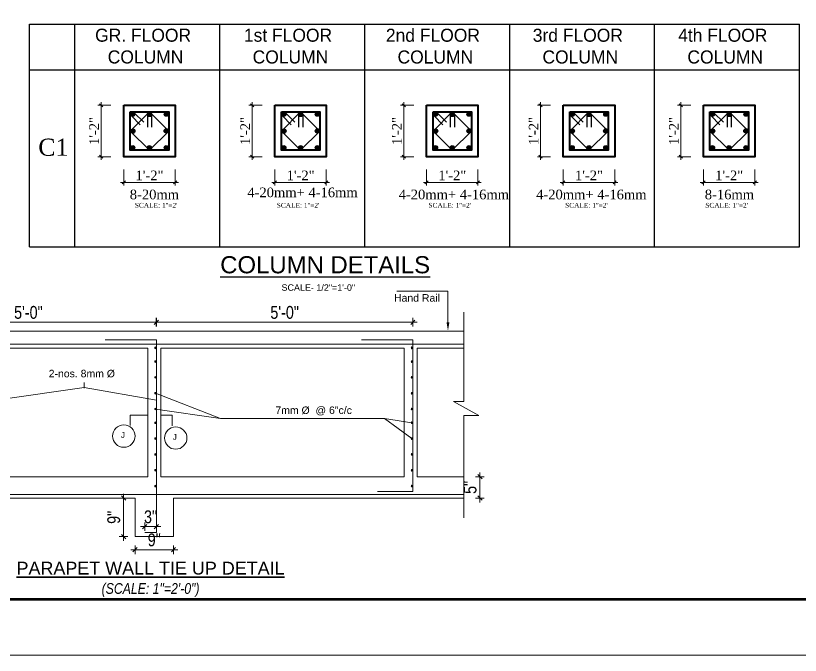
# Model space of a CAD drawing. Header units: inches. Extents: x -12073856 to 12321241, y -1226296 to 1319224.
# Drawn here: x 125194 to 125927, y 48075 to 48673 of the extents above; entities that cross this region are included whole.
import ezdxf
from ezdxf.enums import TextEntityAlignment as Align

# ---------------------------------------------------------------- set-up
doc = ezdxf.new("R2010")
doc.units = ezdxf.units.IN
doc.header["$MEASUREMENT"] = 0
doc.header["$PDMODE"] = 35
for name, color, linetype, lineweight in [('BORDER', 7, 'Continuous', 60), ('Column', 181, 'Continuous', 40), ('D-DIM', 5, 'Continuous', 18), ('DIM_LINE', 173, 'Continuous', 20), ('dimension line', 252, 'Continuous', 9), ('dimensions', 7, 'Continuous', 15), ('OUTLINE', 1, 'Continuous', 25), ('Rebars', 1, 'Continuous', 13), ('TEX', 210, 'Continuous', 25), ('TEXT', 255, 'Continuous', 35), ('Text 0.200', 122, 'Continuous', 20), ('texts', 152, 'Continuous', 35), ('WALL', 1, 'Continuous', 30), ('Window', 3, 'Continuous', 0)]:
    doc.layers.add(name, color=color, linetype=linetype, lineweight=lineweight)
doc.layers.add('plan wall', color=7, linetype='Continuous')
doc.layers.add('STIRRUP', color=10, linetype='Continuous')
doc.styles.add('Arial', font='arial.ttf', dxfattribs={"width": 0.8, "height": 12})
doc.styles.add('Capt 1', font='arial.ttf', dxfattribs={"height": 12})
doc.styles.add('Labels', font='arial.ttf', dxfattribs={"height": 8})
doc.styles.add('ordinary', font='times.ttf')
doc.styles.get("Standard").update_dxf_attribs({"font": 'arial.ttf'})
doc.styles.add('Text', font='GOTHIC.TTF', dxfattribs={"height": 6})
doc.dimstyles.new('1-2n', dxfattribs={"dimtxt": 8, "dimasz": 4, "dimexe": 0, "dimexo": 0, "dimgap": 3, "dimtad": 1, "dimdec": 0, "dimlfac": 0.25, "dimzin": 11, "dimdsep": 46, "dimlunit": 4, "dimtxsty": 'Arial', "dimblk": 'oblique', "dimcen": 5, "dimse1": 1, "dimse2": 1, "dimclrd": 256, "dimclre": 256, "dimclrt": 256, "dimadec": 0, "dimazin": 0, "dimtfac": 0.65, "dimtdec": 0, "dimtix": 1, "dimtmove": 0, "dimatfit": 3, "dimfxl": 0, "dimfrac": 1, "dimtolj": 1, "dimtzin": 0, "dimlwd": -1, "dimlwe": 9, "dimarcsym": 0})
doc.dimstyles.new('nir24', dxfattribs={"dimscale": 0.25, "dimtxt": 9, "dimasz": 3, "dimexe": 3, "dimexo": 12, "dimgap": 2, "dimtad": 1, "dimdec": 0, "dimzin": 3, "dimlunit": 4, "dimtxsty": 'ordinary', "dimblk": 'OBLIQUE', "dimcen": 2.5, "dimdle": 3, "dimclrt": 3, "dimadec": 0, "dimazin": 0, "dimtfac": 1, "dimtdec": 0, "dimtmove": 2, "dimatfit": 3, "dimfxl": 1, "dimarcsym": 0})

# ---------------------------------------------------------------- blocks, each defined once
blk = doc.blocks.new('_Oblique')
at = {"color": 0, "linetype": 'ByBlock', "lineweight": -2}
blk.add_line((-0.5, -0.5), (0.5, 0.5), dxfattribs=at)
blk = doc.blocks.new('*D2592')
at = {"layer": 'Defpoints', "color": 0, "transparency": 16777216}
for p in [(20471.75, -10756.86), (20466.43, -10768.86), (20471.75, -10768.86)]:
    blk.add_point(p, dxfattribs=at)
at = {"layer": 'DIM_LINE', "color": 0, "lineweight": -2, "transparency": 16777216}
for p, q in [((20468.75, -10756.86), (20465.68, -10756.86)), ((20466.43, -10756.11), (20466.43, -10769.61)), ((20468.75, -10768.86), (20465.68, -10768.86))]:
    blk.add_line(p, q, dxfattribs=at)
at = {"layer": 'DIM_LINE', "color": 0, "lineweight": -2, "transparency": 16777216, "xscale": 0.75, "yscale": 0.75, "zscale": 0.75}
for p, rotation in [((20466.43, -10756.86), 90), ((20466.43, -10768.86), 270)]:
    blk.add_blockref('_Oblique', p, dxfattribs=dict(at, rotation=rotation))
at = {"layer": 'DIM_LINE', "color": 3, "transparency": 16777216, "insert": (20464.81, -10762.86), "char_height": 2.25, "attachment_point": 5, "rotation": 90, "style": 'ordinary'}
blk.add_mtext('1\'-2"', dxfattribs=at)
blk = doc.blocks.new('*D2593')
at = {"layer": 'Defpoints', "color": 0, "transparency": 16777216}
for p in [(20471.75, -10768.86), (20483.75, -10768.86), (20483.75, -10774.86)]:
    blk.add_point(p, dxfattribs=at)
at = {"layer": 'DIM_LINE', "color": 0, "lineweight": -2, "transparency": 16777216}
for p, q in [((20471.75, -10771.86), (20471.75, -10775.61)), ((20483.75, -10771.86), (20483.75, -10775.61)), ((20471, -10774.86), (20484.5, -10774.86))]:
    blk.add_line(p, q, dxfattribs=at)
at = {"layer": 'DIM_LINE', "color": 0, "lineweight": -2, "transparency": 16777216, "xscale": 0.75, "yscale": 0.75, "zscale": 0.75, "rotation": 180}
blk.add_blockref('_Oblique', (20471.75, -10774.86), dxfattribs=at)
at = {"layer": 'DIM_LINE', "color": 0, "lineweight": -2, "transparency": 16777216, "xscale": 0.75, "yscale": 0.75, "zscale": 0.75}
blk.add_blockref('_Oblique', (20483.75, -10774.86), dxfattribs=at)
at = {"layer": 'DIM_LINE', "color": 3, "transparency": 16777216, "insert": (20477.75, -10773.23), "char_height": 2.25, "attachment_point": 5, "style": 'ordinary'}
blk.add_mtext('1\'-2"', dxfattribs=at)
blk = doc.blocks.new('*D2594')
at = {"layer": 'Defpoints', "color": 0, "transparency": 16777216}
for p in [(20507.06, -10756.86), (20501.74, -10768.86), (20507.06, -10768.86)]:
    blk.add_point(p, dxfattribs=at)
at = {"layer": 'DIM_LINE', "color": 0, "lineweight": -2, "transparency": 16777216}
for p, q in [((20504.06, -10756.86), (20500.99, -10756.86)), ((20501.74, -10756.11), (20501.74, -10769.61)), ((20504.06, -10768.86), (20500.99, -10768.86))]:
    blk.add_line(p, q, dxfattribs=at)
at = {"layer": 'DIM_LINE', "color": 0, "lineweight": -2, "transparency": 16777216, "xscale": 0.75, "yscale": 0.75, "zscale": 0.75}
for p, rotation in [((20501.74, -10756.86), 90), ((20501.74, -10768.86), 270)]:
    blk.add_blockref('_Oblique', p, dxfattribs=dict(at, rotation=rotation))
at = {"layer": 'DIM_LINE', "color": 3, "transparency": 16777216, "insert": (20500.12, -10762.86), "char_height": 2.25, "attachment_point": 5, "rotation": 90, "style": 'ordinary'}
blk.add_mtext('1\'-2"', dxfattribs=at)
blk = doc.blocks.new('*D2595')
at = {"layer": 'Defpoints', "color": 0, "transparency": 16777216}
for p in [(20507.06, -10768.86), (20519.06, -10768.86), (20519.06, -10774.86)]:
    blk.add_point(p, dxfattribs=at)
at = {"layer": 'DIM_LINE', "color": 0, "lineweight": -2, "transparency": 16777216}
for p, q in [((20507.06, -10771.86), (20507.06, -10775.61)), ((20519.06, -10771.86), (20519.06, -10775.61)), ((20506.31, -10774.86), (20519.81, -10774.86))]:
    blk.add_line(p, q, dxfattribs=at)
at = {"layer": 'DIM_LINE', "color": 0, "lineweight": -2, "transparency": 16777216, "xscale": 0.75, "yscale": 0.75, "zscale": 0.75, "rotation": 180}
blk.add_blockref('_Oblique', (20507.06, -10774.86), dxfattribs=at)
at = {"layer": 'DIM_LINE', "color": 0, "lineweight": -2, "transparency": 16777216, "xscale": 0.75, "yscale": 0.75, "zscale": 0.75}
blk.add_blockref('_Oblique', (20519.06, -10774.86), dxfattribs=at)
at = {"layer": 'DIM_LINE', "color": 3, "transparency": 16777216, "insert": (20513.06, -10773.23), "char_height": 2.25, "attachment_point": 5, "style": 'ordinary'}
blk.add_mtext('1\'-2"', dxfattribs=at)
blk = doc.blocks.new('*D2596')
at = {"layer": 'Defpoints', "color": 0, "transparency": 16777216}
for p in [(20542.5, -10756.86), (20537.19, -10768.86), (20542.5, -10768.86)]:
    blk.add_point(p, dxfattribs=at)
at = {"layer": 'DIM_LINE', "color": 0, "lineweight": -2, "transparency": 16777216}
for p, q in [((20539.5, -10756.86), (20536.44, -10756.86)), ((20537.19, -10756.11), (20537.19, -10769.61)), ((20539.5, -10768.86), (20536.44, -10768.86))]:
    blk.add_line(p, q, dxfattribs=at)
at = {"layer": 'DIM_LINE', "color": 0, "lineweight": -2, "transparency": 16777216, "xscale": 0.75, "yscale": 0.75, "zscale": 0.75}
for p, rotation in [((20537.19, -10756.86), 90), ((20537.19, -10768.86), 270)]:
    blk.add_blockref('_Oblique', p, dxfattribs=dict(at, rotation=rotation))
at = {"layer": 'DIM_LINE', "color": 3, "transparency": 16777216, "insert": (20535.56, -10762.86), "char_height": 2.25, "attachment_point": 5, "rotation": 90, "style": 'ordinary'}
blk.add_mtext('1\'-2"', dxfattribs=at)
blk = doc.blocks.new('*D2597')
at = {"layer": 'Defpoints', "color": 0, "transparency": 16777216}
for p in [(20542.5, -10768.86), (20554.5, -10768.86), (20554.5, -10774.86)]:
    blk.add_point(p, dxfattribs=at)
at = {"layer": 'DIM_LINE', "color": 0, "lineweight": -2, "transparency": 16777216}
for p, q in [((20542.5, -10771.86), (20542.5, -10775.61)), ((20554.5, -10771.86), (20554.5, -10775.61)), ((20541.75, -10774.86), (20555.25, -10774.86))]:
    blk.add_line(p, q, dxfattribs=at)
at = {"layer": 'DIM_LINE', "color": 0, "lineweight": -2, "transparency": 16777216, "xscale": 0.75, "yscale": 0.75, "zscale": 0.75, "rotation": 180}
blk.add_blockref('_Oblique', (20542.5, -10774.86), dxfattribs=at)
at = {"layer": 'DIM_LINE', "color": 0, "lineweight": -2, "transparency": 16777216, "xscale": 0.75, "yscale": 0.75, "zscale": 0.75}
blk.add_blockref('_Oblique', (20554.5, -10774.86), dxfattribs=at)
at = {"layer": 'DIM_LINE', "color": 3, "transparency": 16777216, "insert": (20548.5, -10773.23), "char_height": 2.25, "attachment_point": 5, "style": 'ordinary'}
blk.add_mtext('1\'-2"', dxfattribs=at)
blk = doc.blocks.new('*D2598')
at = {"layer": 'Defpoints', "color": 0, "transparency": 16777216}
for p in [(20574.45, -10756.86), (20569.13, -10768.86), (20574.45, -10768.86)]:
    blk.add_point(p, dxfattribs=at)
at = {"layer": 'DIM_LINE', "color": 0, "lineweight": -2, "transparency": 16777216}
for p, q in [((20571.45, -10756.86), (20568.38, -10756.86)), ((20569.13, -10756.11), (20569.13, -10769.61)), ((20571.45, -10768.86), (20568.38, -10768.86))]:
    blk.add_line(p, q, dxfattribs=at)
at = {"layer": 'DIM_LINE', "color": 0, "lineweight": -2, "transparency": 16777216, "xscale": 0.75, "yscale": 0.75, "zscale": 0.75}
for p, rotation in [((20569.13, -10756.86), 90), ((20569.13, -10768.86), 270)]:
    blk.add_blockref('_Oblique', p, dxfattribs=dict(at, rotation=rotation))
at = {"layer": 'DIM_LINE', "color": 3, "transparency": 16777216, "insert": (20567.51, -10762.86), "char_height": 2.25, "attachment_point": 5, "rotation": 90, "style": 'ordinary'}
blk.add_mtext('1\'-2"', dxfattribs=at)
blk = doc.blocks.new('*D2599')
at = {"layer": 'Defpoints', "color": 0, "transparency": 16777216}
for p in [(20574.45, -10768.86), (20586.45, -10768.86), (20586.45, -10774.86)]:
    blk.add_point(p, dxfattribs=at)
at = {"layer": 'DIM_LINE', "color": 0, "lineweight": -2, "transparency": 16777216}
for p, q in [((20574.45, -10771.86), (20574.45, -10775.61)), ((20586.45, -10771.86), (20586.45, -10775.61)), ((20573.7, -10774.86), (20587.2, -10774.86))]:
    blk.add_line(p, q, dxfattribs=at)
at = {"layer": 'DIM_LINE', "color": 0, "lineweight": -2, "transparency": 16777216, "xscale": 0.75, "yscale": 0.75, "zscale": 0.75, "rotation": 180}
blk.add_blockref('_Oblique', (20574.45, -10774.86), dxfattribs=at)
at = {"layer": 'DIM_LINE', "color": 0, "lineweight": -2, "transparency": 16777216, "xscale": 0.75, "yscale": 0.75, "zscale": 0.75}
blk.add_blockref('_Oblique', (20586.45, -10774.86), dxfattribs=at)
at = {"layer": 'DIM_LINE', "color": 3, "transparency": 16777216, "insert": (20580.45, -10773.23), "char_height": 2.25, "attachment_point": 5, "style": 'ordinary'}
blk.add_mtext('1\'-2"', dxfattribs=at)
blk = doc.blocks.new('*D2600')
at = {"layer": 'Defpoints', "color": 0, "transparency": 16777216}
for p in [(20607.21, -10756.86), (20601.89, -10768.86), (20607.21, -10768.86)]:
    blk.add_point(p, dxfattribs=at)
at = {"layer": 'DIM_LINE', "color": 0, "lineweight": -2, "transparency": 16777216}
for p, q in [((20604.21, -10756.86), (20601.14, -10756.86)), ((20601.89, -10756.11), (20601.89, -10769.61)), ((20604.21, -10768.86), (20601.14, -10768.86))]:
    blk.add_line(p, q, dxfattribs=at)
at = {"layer": 'DIM_LINE', "color": 0, "lineweight": -2, "transparency": 16777216, "xscale": 0.75, "yscale": 0.75, "zscale": 0.75}
for p, rotation in [((20601.89, -10756.86), 90), ((20601.89, -10768.86), 270)]:
    blk.add_blockref('_Oblique', p, dxfattribs=dict(at, rotation=rotation))
at = {"layer": 'DIM_LINE', "color": 3, "transparency": 16777216, "insert": (20600.27, -10762.86), "char_height": 2.25, "attachment_point": 5, "rotation": 90, "style": 'ordinary'}
blk.add_mtext('1\'-2"', dxfattribs=at)
blk = doc.blocks.new('*D2601')
at = {"layer": 'Defpoints', "color": 0, "transparency": 16777216}
for p in [(20607.21, -10768.86), (20619.21, -10768.86), (20619.21, -10774.86)]:
    blk.add_point(p, dxfattribs=at)
at = {"layer": 'DIM_LINE', "color": 0, "lineweight": -2, "transparency": 16777216}
for p, q in [((20607.21, -10771.86), (20607.21, -10775.61)), ((20619.21, -10771.86), (20619.21, -10775.61)), ((20606.46, -10774.86), (20619.96, -10774.86))]:
    blk.add_line(p, q, dxfattribs=at)
at = {"layer": 'DIM_LINE', "color": 0, "lineweight": -2, "transparency": 16777216, "xscale": 0.75, "yscale": 0.75, "zscale": 0.75, "rotation": 180}
blk.add_blockref('_Oblique', (20607.21, -10774.86), dxfattribs=at)
at = {"layer": 'DIM_LINE', "color": 0, "lineweight": -2, "transparency": 16777216, "xscale": 0.75, "yscale": 0.75, "zscale": 0.75}
blk.add_blockref('_Oblique', (20619.21, -10774.86), dxfattribs=at)
at = {"layer": 'DIM_LINE', "color": 3, "transparency": 16777216, "insert": (20613.21, -10773.23), "char_height": 2.25, "attachment_point": 5, "style": 'ordinary'}
blk.add_mtext('1\'-2"', dxfattribs=at)
blk = doc.blocks.new('oblique')
at = {"lineweight": 9}
for p, q in [((1, 0), (-1, 0)), ((-0.5, -0.5), (0.5, 0.5)), ((0, 1), (0, -1))]:
    blk.add_line(p, q, dxfattribs=at)
blk = doc.blocks.new('*D907')
at = {"layer": 'Defpoints', "color": 0, "lineweight": -2, "transparency": 16777216}
for p in [(-196120.72, 20014.27), (-196120.72, 19994.27), (-196105.59, 19994.27)]:
    blk.add_point(p, dxfattribs=at)
at = {"layer": 'dimensions', "transparency": 16777216}
blk.add_line((-196105.59, 20014.27), (-196105.59, 19994.27), dxfattribs=at)
at = {"layer": 'dimensions', "transparency": 16777216, "xscale": 4, "yscale": 4, "zscale": 4}
for p, rotation in [((-196105.59, 20014.27), 90), ((-196105.59, 19994.27), 270)]:
    blk.add_blockref('oblique', p, dxfattribs=dict(at, rotation=rotation))
at = {"layer": 'dimensions', "transparency": 16777216, "insert": (-196114.69, 20004.27), "char_height": 12, "attachment_point": 5, "rotation": 90, "style": 'Arial'}
blk.add_mtext('\\A1;5"', dxfattribs=at)
blk = doc.blocks.new('*D908')
at = {"layer": 'Defpoints', "color": 0, "lineweight": -2, "transparency": 16777216}
for p in [(-196408.05, 20158.58), (-196647.18, 20142.03), (-196408.05, 20141.44)]:
    blk.add_point(p, dxfattribs=at)
at = {"layer": 'dimensions', "transparency": 16777216}
blk.add_line((-196647.18, 20158.58), (-196408.05, 20158.58), dxfattribs=at)
at = {"layer": 'dimensions', "transparency": 16777216, "xscale": 4, "yscale": 4, "zscale": 4, "rotation": 180}
blk.add_blockref('oblique', (-196647.18, 20158.58), dxfattribs=at)
at = {"layer": 'dimensions', "transparency": 16777216, "xscale": 4, "yscale": 4, "zscale": 4}
blk.add_blockref('oblique', (-196408.05, 20158.58), dxfattribs=at)
at = {"layer": 'dimensions', "transparency": 16777216, "insert": (-196527.61, 20167.7), "char_height": 12, "attachment_point": 5, "style": 'Arial'}
blk.add_mtext('\\A1;5\'-0"', dxfattribs=at)
blk = doc.blocks.new('*D909')
at = {"layer": 'Defpoints', "color": 0, "lineweight": -2, "transparency": 16777216}
for p in [(-196427.94, 19958.27), (-196391.94, 19958.27), (-196391.94, 19945.99)]:
    blk.add_point(p, dxfattribs=at)
at = {"layer": 'dimensions', "transparency": 16777216}
blk.add_line((-196427.94, 19945.99), (-196391.94, 19945.99), dxfattribs=at)
at = {"layer": 'dimensions', "transparency": 16777216, "xscale": 4, "yscale": 4, "zscale": 4, "rotation": 180}
blk.add_blockref('oblique', (-196427.94, 19945.99), dxfattribs=at)
at = {"layer": 'dimensions', "transparency": 16777216, "xscale": 4, "yscale": 4, "zscale": 4}
blk.add_blockref('oblique', (-196391.94, 19945.99), dxfattribs=at)
at = {"layer": 'dimensions', "transparency": 16777216, "insert": (-196409.94, 19955.12), "char_height": 12, "attachment_point": 5, "style": 'Arial'}
blk.add_mtext('\\A1;9"', dxfattribs=at)
blk = doc.blocks.new('*D910')
at = {"layer": 'Defpoints', "color": 0, "lineweight": -2, "transparency": 16777216}
for p in [(-196168.27, 20158.58), (-196407.9, 20142.03), (-196168.27, 20142.03)]:
    blk.add_point(p, dxfattribs=at)
at = {"layer": 'dimensions', "transparency": 16777216}
blk.add_line((-196407.9, 20158.58), (-196168.27, 20158.58), dxfattribs=at)
at = {"layer": 'dimensions', "transparency": 16777216, "xscale": 4, "yscale": 4, "zscale": 4, "rotation": 180}
blk.add_blockref('oblique', (-196407.9, 20158.58), dxfattribs=at)
at = {"layer": 'dimensions', "transparency": 16777216, "xscale": 4, "yscale": 4, "zscale": 4}
blk.add_blockref('oblique', (-196168.27, 20158.58), dxfattribs=at)
at = {"layer": 'dimensions', "transparency": 16777216, "insert": (-196288.08, 20167.7), "char_height": 12, "attachment_point": 5, "style": 'Arial'}
blk.add_mtext('\\A1;5\'-0"', dxfattribs=at)
blk = doc.blocks.new('*D911')
at = {"layer": 'Defpoints', "color": 0, "lineweight": -2, "transparency": 16777216}
for p in [(-196391.94, 19994.27), (-196438.64, 19958.27), (-196391.94, 19958.27)]:
    blk.add_point(p, dxfattribs=at)
at = {"layer": 'dimensions', "transparency": 16777216}
blk.add_line((-196438.64, 19994.27), (-196438.64, 19958.27), dxfattribs=at)
at = {"layer": 'dimensions', "transparency": 16777216, "xscale": 4, "yscale": 4, "zscale": 4}
for p, rotation in [((-196438.64, 19994.27), 90), ((-196438.64, 19958.27), 270)]:
    blk.add_blockref('oblique', p, dxfattribs=dict(at, rotation=rotation))
at = {"layer": 'dimensions', "transparency": 16777216, "insert": (-196447.76, 19976.27), "char_height": 12, "attachment_point": 5, "rotation": 90, "style": 'Arial'}
blk.add_mtext('\\A1;9"', dxfattribs=at)
blk = doc.blocks.new('*D912')
at = {"layer": 'Defpoints', "color": 0, "lineweight": -2, "transparency": 16777216}
for p in [(-196407.9, 19967.59), (-196418.89, 19962.06), (-196407.9, 19962.06)]:
    blk.add_point(p, dxfattribs=at)
at = {"layer": 'dimensions', "transparency": 16777216}
for p, q in [((-196418.89, 19967.59), (-196422.89, 19967.59)), ((-196418.89, 19967.59), (-196407.9, 19967.59)), ((-196407.9, 19967.59), (-196403.9, 19967.59))]:
    blk.add_line(p, q, dxfattribs=at)
at = {"layer": 'dimensions', "transparency": 16777216, "xscale": 4, "yscale": 4, "zscale": 4}
blk.add_blockref('oblique', (-196418.89, 19967.59), dxfattribs=at)
at = {"layer": 'dimensions', "transparency": 16777216, "xscale": 4, "yscale": 4, "zscale": 4, "rotation": 180}
blk.add_blockref('oblique', (-196407.9, 19967.59), dxfattribs=at)
at = {"layer": 'dimensions', "transparency": 16777216, "insert": (-196413.4, 19976.72), "char_height": 12, "attachment_point": 5, "style": 'Arial'}
blk.add_mtext('\\A1;3"', dxfattribs=at)
blk = doc.blocks.new('*D913')
at = {"layer": 'Defpoints', "color": 0, "lineweight": -2, "transparency": 16777216}
for p in [(-196695.18, 20158.58), (-196695.18, 20142.03), (-196647.18, 20142.03)]:
    blk.add_point(p, dxfattribs=at)
at = {"layer": 'dimensions', "transparency": 16777216}
blk.add_line((-196647.18, 20158.58), (-196695.18, 20158.58), dxfattribs=at)
at = {"layer": 'dimensions', "transparency": 16777216, "xscale": 4, "yscale": 4, "zscale": 4, "rotation": 180}
blk.add_blockref('oblique', (-196695.18, 20158.58), dxfattribs=at)
at = {"layer": 'dimensions', "transparency": 16777216, "xscale": 4, "yscale": 4, "zscale": 4}
blk.add_blockref('oblique', (-196647.18, 20158.58), dxfattribs=at)
at = {"layer": 'dimensions', "transparency": 16777216, "insert": (-196671.18, 20167.7), "char_height": 12, "attachment_point": 5, "style": 'Arial'}
blk.add_mtext('\\A1;1\'-0"', dxfattribs=at)
blk = doc.blocks.new('ger')
at = {"layer": 'WALL'}
for points in [[(20474.32, -10758.93, 1), (20473.32, -10758.93, 1)], [(20478.23, -10758.84), (20477.89, -10758.5, 0.144285), (20477.61, -10758.5), (20477.27, -10758.84, 0.071771), (20477.25, -10758.98, 1), (20478.25, -10758.98, 0.071771)], [(20478.25, -10758.98, 0.071771), (20478.23, -10758.84), (20477.89, -10758.5, 0.500874), (20477.25, -10758.98, 1)], [(20477.61, -10758.5, 0.254706), (20477.27, -10758.84)], [(20482.18, -10758.93, 1), (20481.18, -10758.93, 1)], [(20509.63, -10758.93, 1), (20508.63, -10758.93, 1)], [(20513.54, -10758.84), (20513.2, -10758.5, 0.144285), (20512.92, -10758.5), (20512.58, -10758.84, 0.071771), (20512.56, -10758.98, 1), (20513.56, -10758.98, 0.071771)], [(20513.56, -10758.98, 0.071771), (20513.54, -10758.84), (20513.2, -10758.5, 0.500874), (20512.56, -10758.98, 1)], [(20512.92, -10758.5, 0.254706), (20512.58, -10758.84)], [(20517.49, -10758.93, 1), (20516.49, -10758.93, 1)], [(20545.07, -10758.93, 1), (20544.07, -10758.93, 1)], [(20548.98, -10758.84), (20548.64, -10758.5, 0.144285), (20548.36, -10758.5), (20548.02, -10758.84, 0.071771), (20548, -10758.98, 1), (20549, -10758.98, 0.071771)], [(20549, -10758.98, 0.071771), (20548.98, -10758.84), (20548.64, -10758.5, 0.500874), (20548, -10758.98, 1)], [(20548.36, -10758.5, 0.254706), (20548.02, -10758.84)], [(20552.93, -10758.93, 1), (20551.93, -10758.93, 1)], [(20577.02, -10758.93, 1), (20576.02, -10758.93, 1)], [(20580.93, -10758.84), (20580.59, -10758.5, 0.144285), (20580.31, -10758.5), (20579.97, -10758.84, 0.071771), (20579.95, -10758.98, 1), (20580.95, -10758.98, 0.071771)], [(20580.95, -10758.98, 0.071771), (20580.93, -10758.84), (20580.59, -10758.5, 0.500874), (20579.95, -10758.98, 1)], [(20580.31, -10758.5, 0.254706), (20579.97, -10758.84)], [(20584.88, -10758.93, 1), (20583.88, -10758.93, 1)], [(20609.78, -10758.93, 1), (20608.78, -10758.93, 1)], [(20613.69, -10758.84), (20613.35, -10758.5, 0.144285), (20613.07, -10758.5), (20612.73, -10758.84, 0.071771), (20612.71, -10758.98, 1), (20613.71, -10758.98, 0.071771)], [(20613.71, -10758.98, 0.071771), (20613.69, -10758.84), (20613.35, -10758.5, 0.500874), (20612.71, -10758.98, 1)], [(20613.07, -10758.5, 0.254706), (20612.73, -10758.84)], [(20617.64, -10758.93, 1), (20616.64, -10758.93, 1)], [(20474.36, -10762.87, 0.511362), (20473.71, -10762.4), (20473.39, -10762.71, 0.080168), (20473.36, -10762.87, 0.058365), (20473.38, -10762.99), (20473.75, -10763.36, 0.484286)], [(20473.71, -10762.4, 0.237), (20473.39, -10762.71)], [(20481.77, -10763.33), (20482.16, -10762.95, 0.052489), (20482.17, -10762.84, 0.034708), (20482.16, -10762.77), (20481.74, -10762.35, 0.45547), (20481.17, -10762.84, 0.477075)], [(20482.17, -10762.84, 0.034708), (20482.16, -10762.77), (20481.74, -10762.35, 0.45547), (20481.17, -10762.84, 1)], [(20481.17, -10762.84, 0.477075), (20481.77, -10763.33), (20482.16, -10762.95, 1.110794)], [(20509.67, -10762.87, 0.511362), (20509.02, -10762.4), (20508.7, -10762.71, 0.080168), (20508.67, -10762.87, 0.058365), (20508.69, -10762.99), (20509.06, -10763.36, 0.484286)], [(20509.02, -10762.4, 0.237), (20508.7, -10762.71)], [(20517.08, -10763.33), (20517.47, -10762.95, 0.052489), (20517.48, -10762.84, 0.034708), (20517.47, -10762.77), (20517.05, -10762.35, 0.45547), (20516.48, -10762.84, 0.477075)], [(20517.48, -10762.84, 0.034708), (20517.47, -10762.77), (20517.05, -10762.35, 0.45547), (20516.48, -10762.84, 1)], [(20516.48, -10762.84, 0.477075), (20517.08, -10763.33), (20517.47, -10762.95, 1.110794)], [(20545.12, -10762.87, 0.511362), (20544.46, -10762.4), (20544.14, -10762.71, 0.080168), (20544.12, -10762.87, 0.058365), (20544.13, -10762.99), (20544.5, -10763.36, 0.484286)], [(20544.46, -10762.4, 0.237), (20544.14, -10762.71)], [(20552.53, -10763.33), (20552.91, -10762.95, 0.052489), (20552.92, -10762.84, 0.034708), (20552.92, -10762.77), (20552.49, -10762.35, 0.45547), (20551.92, -10762.84, 0.477075)], [(20552.92, -10762.84, 0.034708), (20552.92, -10762.77), (20552.49, -10762.35, 0.45547), (20551.92, -10762.84, 1)], [(20551.92, -10762.84, 0.477075), (20552.53, -10763.33), (20552.91, -10762.95, 1.110794)], [(20577.06, -10762.87, 0.511362), (20576.41, -10762.4), (20576.09, -10762.71, 0.080168), (20576.06, -10762.87, 0.058365), (20576.08, -10762.99), (20576.45, -10763.36, 0.484286)], [(20576.41, -10762.4, 0.237), (20576.09, -10762.71)], [(20584.47, -10763.33), (20584.86, -10762.95, 0.052489), (20584.87, -10762.84, 0.034708), (20584.86, -10762.77), (20584.44, -10762.35, 0.45547), (20583.87, -10762.84, 0.477075)], [(20584.87, -10762.84, 0.034708), (20584.86, -10762.77), (20584.44, -10762.35, 0.45547), (20583.87, -10762.84, 1)], [(20583.87, -10762.84, 0.477075), (20584.47, -10763.33), (20584.86, -10762.95, 1.110794)], [(20609.82, -10762.87, 0.511362), (20609.17, -10762.4), (20608.85, -10762.71, 0.080168), (20608.82, -10762.87, 0.058365), (20608.84, -10762.99), (20609.21, -10763.36, 0.484286)], [(20609.17, -10762.4, 0.237), (20608.85, -10762.71)], [(20617.23, -10763.33), (20617.62, -10762.95, 0.052489), (20617.63, -10762.84, 0.034708), (20617.62, -10762.77), (20617.2, -10762.35, 0.45547), (20616.63, -10762.84, 0.477075)], [(20617.63, -10762.84, 0.034708), (20617.62, -10762.77), (20617.2, -10762.35, 0.45547), (20616.63, -10762.84, 1)], [(20616.63, -10762.84, 0.477075), (20617.23, -10763.33), (20617.62, -10762.95, 1.110794)], [(20473.38, -10762.99, 0.283339), (20473.75, -10763.36)], [(20508.69, -10762.99, 0.283339), (20509.06, -10763.36)], [(20544.13, -10762.99, 0.283339), (20544.5, -10763.36)], [(20576.08, -10762.99, 0.283339), (20576.45, -10763.36)], [(20608.84, -10762.99, 0.283339), (20609.21, -10763.36)], [(20474.32, -10766.78, 1), (20473.32, -10766.78, 1)], [(20478.23, -10766.87, 1.094432), (20477.24, -10766.78, 0.036304), (20477.25, -10766.85), (20477.67, -10767.28, 0.081524), (20477.83, -10767.27)], [(20478.23, -10766.87, 1.094432), (20477.24, -10766.78, 0.468042), (20477.83, -10767.27)], [(20477.25, -10766.85, 0.331526), (20477.67, -10767.28)], [(20482.18, -10766.76, 1), (20481.18, -10766.76, 1)], [(20509.63, -10766.78, 1), (20508.63, -10766.78, 1)], [(20513.54, -10766.87, 1.094432), (20512.55, -10766.78, 0.036304), (20512.56, -10766.85), (20512.98, -10767.28, 0.081524), (20513.14, -10767.27)], [(20513.54, -10766.87, 1.094432), (20512.55, -10766.78, 0.468042), (20513.14, -10767.27)], [(20512.56, -10766.85, 0.331526), (20512.98, -10767.28)], [(20517.49, -10766.76, 1), (20516.49, -10766.76, 1)], [(20545.08, -10766.78, 1), (20544.08, -10766.78, 1)], [(20548.99, -10766.87, 1.094432), (20547.99, -10766.78, 0.036304), (20548, -10766.85), (20548.42, -10767.28, 0.081524), (20548.58, -10767.27)], [(20548.99, -10766.87, 1.094432), (20547.99, -10766.78, 0.468042), (20548.58, -10767.27)], [(20548, -10766.85, 0.331526), (20548.42, -10767.28)], [(20552.93, -10766.76, 1), (20551.93, -10766.76, 1)], [(20577.02, -10766.78, 1), (20576.02, -10766.78, 1)], [(20580.93, -10766.87, 1.094432), (20579.94, -10766.78, 0.036304), (20579.95, -10766.85), (20580.37, -10767.28, 0.081524), (20580.53, -10767.27)], [(20580.93, -10766.87, 1.094432), (20579.94, -10766.78, 0.468042), (20580.53, -10767.27)], [(20579.95, -10766.85, 0.331526), (20580.37, -10767.28)], [(20584.88, -10766.76, 1), (20583.88, -10766.76, 1)], [(20609.78, -10766.78, 1), (20608.78, -10766.78, 1)], [(20613.69, -10766.87, 1.094432), (20612.7, -10766.78, 0.036304), (20612.71, -10766.85), (20613.13, -10767.28, 0.081524), (20613.29, -10767.27)], [(20613.69, -10766.87, 1.094432), (20612.7, -10766.78, 0.468042), (20613.29, -10767.27)], [(20612.71, -10766.85, 0.331526), (20613.13, -10767.28)], [(20617.64, -10766.76, 1), (20616.64, -10766.76, 1)]]:
    blk.add_hatch(color=256, dxfattribs=at).paths.add_polyline_path(points)
at = {"layer": 'Column'}
for points in [[(20471.75, -10756.86), (20483.75, -10756.86), (20483.75, -10768.86), (20471.75, -10768.86), (20471.75, -10756.86)], [(20507.06, -10756.86), (20519.06, -10756.86), (20519.06, -10768.86), (20507.06, -10768.86), (20507.06, -10756.86)], [(20542.5, -10756.86), (20554.5, -10756.86), (20554.5, -10768.86), (20542.5, -10768.86), (20542.5, -10756.86)], [(20574.45, -10756.86), (20586.45, -10756.86), (20586.45, -10768.86), (20574.45, -10768.86), (20574.45, -10756.86)], [(20607.21, -10756.86), (20619.21, -10756.86), (20619.21, -10768.86), (20607.21, -10768.86), (20607.21, -10756.86)]]:
    blk.add_lwpolyline(points, dxfattribs=at)
for points in [[(20473.25, -10758.36), (20482.25, -10758.36), (20482.25, -10767.36), (20473.25, -10767.36)], [(20508.56, -10758.36), (20517.56, -10758.36), (20517.56, -10767.36), (20508.56, -10767.36)], [(20544, -10758.36), (20553, -10758.36), (20553, -10767.36), (20544, -10767.36)], [(20575.95, -10758.36), (20584.95, -10758.36), (20584.95, -10767.36), (20575.95, -10767.36)], [(20608.71, -10758.36), (20617.71, -10758.36), (20617.71, -10767.36), (20608.71, -10767.36)]]:
    blk.add_lwpolyline(points, close=True, dxfattribs=at)
at = {"layer": 'STIRRUP'}
for p, q in [((20477.75, -10758.36), (20473.25, -10762.86)), ((20474.18, -10758.59), (20476.39, -10760.76)), ((20482.25, -10762.86), (20477.75, -10758.36)), ((20513.06, -10758.36), (20508.56, -10762.86)), ((20509.5, -10758.59), (20511.7, -10760.76)), ((20517.56, -10762.86), (20513.06, -10758.36)), ((20548.5, -10758.36), (20544, -10762.86)), ((20544.94, -10758.59), (20547.14, -10760.76)), ((20553, -10762.86), (20548.5, -10758.36)), ((20580.45, -10758.36), (20575.95, -10762.86)), ((20576.89, -10758.59), (20579.09, -10760.76)), ((20584.95, -10762.86), (20580.45, -10758.36)), ((20613.21, -10758.36), (20608.71, -10762.86)), ((20609.65, -10758.59), (20611.85, -10760.76)), ((20617.71, -10762.86), (20613.21, -10758.36)), ((20473.52, -10759.32), (20475.57, -10761.43)), ((20477.25, -10758.98), (20477.25, -10761.98)), ((20478.25, -10758.98), (20478.25, -10761.98)), ((20508.83, -10759.32), (20510.88, -10761.43)), ((20512.56, -10758.98), (20512.56, -10761.98)), ((20513.56, -10758.98), (20513.56, -10761.98)), ((20544.27, -10759.32), (20546.33, -10761.43)), ((20548, -10758.98), (20548, -10761.98)), ((20549, -10758.98), (20549, -10761.98)), ((20576.22, -10759.32), (20578.27, -10761.43)), ((20579.95, -10758.98), (20579.95, -10761.98)), ((20580.95, -10758.98), (20580.95, -10761.98)), ((20608.98, -10759.32), (20611.03, -10761.43)), ((20612.71, -10758.98), (20612.71, -10761.98)), ((20613.71, -10758.98), (20613.71, -10761.98)), ((20473.25, -10762.86), (20477.75, -10767.36)), ((20477.75, -10767.36), (20482.25, -10762.86)), ((20508.56, -10762.86), (20513.06, -10767.36)), ((20513.06, -10767.36), (20517.56, -10762.86)), ((20544, -10762.86), (20548.5, -10767.36)), ((20548.5, -10767.36), (20553, -10762.86)), ((20575.95, -10762.86), (20580.45, -10767.36)), ((20580.45, -10767.36), (20584.95, -10762.86)), ((20608.71, -10762.86), (20613.21, -10767.36)), ((20613.21, -10767.36), (20617.71, -10762.86))]:
    blk.add_line(p, q, dxfattribs=at)
for centre in [(20473.82, -10758.93), (20477.75, -10758.98), (20481.68, -10758.93), (20509.13, -10758.93), (20513.06, -10758.98), (20516.99, -10758.93), (20544.57, -10758.93), (20548.5, -10758.98), (20552.43, -10758.93), (20576.52, -10758.93), (20580.45, -10758.98), (20584.38, -10758.93), (20609.28, -10758.93), (20613.21, -10758.98), (20617.14, -10758.93), (20473.86, -10762.87), (20481.67, -10762.84), (20509.17, -10762.87), (20516.98, -10762.84), (20544.62, -10762.87), (20552.42, -10762.84), (20576.56, -10762.87), (20584.37, -10762.84), (20609.32, -10762.87), (20617.13, -10762.84), (20473.82, -10766.78), (20477.74, -10766.78), (20481.68, -10766.76), (20509.13, -10766.78), (20513.05, -10766.78), (20516.99, -10766.76), (20544.58, -10766.78), (20548.49, -10766.78), (20552.43, -10766.76), (20576.52, -10766.78), (20580.44, -10766.78), (20584.38, -10766.76), (20609.28, -10766.78), (20613.2, -10766.78), (20617.14, -10766.76)]:
    blk.add_circle(centre, 0.5, dxfattribs=at)
at = {"layer": 'Text 0.200', "attachment_point": 1, "style": 'ordinary'}
for s, insert, char_height, width in [('8-20mm', (20473.14, -10776.56), 2.25, 28.8016), ('4-20mm+ 4-16mm', (20500.61, -10776.07), 2.25, 28.8016), ('4-20mm+ 4-16mm', (20535.97, -10776.56), 2.25, 28.8016), ('4-20mm+ 4-16mm', (20568.1, -10776.56), 2.25, 28.8016), ('8-16mm', (20607.51, -10776.56), 2.25, 28.8016), ("SCALE: 1''=2'", (20474.32, -10779.65), 1.125, 12.0428), ("SCALE: 1''=2'", (20507.48, -10779.65), 1.125, 12.0428), ("SCALE: 1''=2'", (20542.93, -10779.65), 1.125, 12.0428), ("SCALE: 1''=2'", (20574.87, -10779.65), 1.125, 12.0428), ("SCALE: 1''=2'", (20607.63, -10779.65), 1.125, 12.0428)]:
    blk.add_mtext(s, dxfattribs=dict(at, insert=insert, char_height=char_height, width=width))
at = {"layer": 'DIM_LINE'}
for base, p1, p2, picture, middle in [((20466.43, -10768.86), (20471.75, -10756.86), (20471.75, -10768.86), '*D2592', (20464.81, -10762.86)), ((20501.74, -10768.86), (20507.06, -10756.86), (20507.06, -10768.86), '*D2594', (20500.12, -10762.86)), ((20537.19, -10768.86), (20542.5, -10756.86), (20542.5, -10768.86), '*D2596', (20535.56, -10762.86)), ((20569.13, -10768.86), (20574.45, -10756.86), (20574.45, -10768.86), '*D2598', (20567.51, -10762.86)), ((20601.89, -10768.86), (20607.21, -10756.86), (20607.21, -10768.86), '*D2600', (20600.27, -10762.86))]:
    dim = blk.add_linear_dim(base=base, p1=p1, p2=p2, angle=90, text='1\'-2"', dimstyle='nir24', dxfattribs=at)
    dim.commit()
    dim.dimension.update_dxf_attribs({"geometry": picture, "text_midpoint": middle})
for base, p1, p2, picture, middle in [((20483.75, -10774.86), (20471.75, -10768.86), (20483.75, -10768.86), '*D2593', (20477.75, -10773.23)), ((20519.06, -10774.86), (20507.06, -10768.86), (20519.06, -10768.86), '*D2595', (20513.06, -10773.23)), ((20554.5, -10774.86), (20542.5, -10768.86), (20554.5, -10768.86), '*D2597', (20548.5, -10773.23)), ((20586.45, -10774.86), (20574.45, -10768.86), (20586.45, -10768.86), '*D2599', (20580.45, -10773.23)), ((20619.21, -10774.86), (20607.21, -10768.86), (20619.21, -10768.86), '*D2601', (20613.21, -10773.23))]:
    dim = blk.add_linear_dim(base=base, p1=p1, p2=p2, text='1\'-2"', dimstyle='nir24', dxfattribs=at)
    dim.commit()
    dim.dimension.update_dxf_attribs({"geometry": picture, "text_midpoint": middle})
blk = doc.blocks.new('wfx')
at = {"layer": 'OUTLINE', "lineweight": 18}
for p, q in [((-196622, 20183.2), (-196636.16, 20183.2)), ((-196599.61, 20137.46), (-196622, 20183.2)), ((-196135.42, 20187.67), (-196183.09, 20187.67)), ((-196135.42, 20158.54), (-196135.42, 20187.67)), ((-196707.13, 20166.05), (-196707.13, 20084.42)), ((-196120.72, 20084.42), (-196120.72, 20168.13)), ((-196707.13, 20150.27), (-196120.72, 20150.27)), ((-196655.94, 20134.27), (-196707.13, 20134.27)), ((-196655.94, 20014.27), (-196655.94, 20134.27)), ((-196643.94, 20134.27), (-196415.94, 20134.27)), ((-196643.94, 20014.27), (-196643.94, 20134.27)), ((-196415.94, 20014.27), (-196415.94, 20134.27)), ((-196403.94, 20014.27), (-196403.94, 20134.27)), ((-196403.94, 20134.27), (-196176.3, 20134.27)), ((-196176.3, 20014.27), (-196176.3, 20134.27)), ((-196164.3, 20134.27), (-196120.72, 20134.27)), ((-196164.3, 20014.27), (-196164.3, 20134.27)), ((-196475.44, 20097.54), (-196647.22, 20073.2)), ((-196407.73, 20085.67), (-196475.44, 20097.54)), ((-196475.43, 20096.82), (-196475.43, 20102.18)), ((-196408.69, 20092.25), (-196347.93, 20068.54)), ((-196716.63, 20084.42), (-196707.13, 20084.42)), ((-196692.88, 20071.55), (-196716.63, 20084.42)), ((-196130.22, 20084.42), (-196120.72, 20084.42)), ((-196106.47, 20071.55), (-196130.22, 20084.42)), ((-196347.93, 20068.54), (-196408.69, 20077.45)), ((-196707.13, 20071.55), (-196707.13, 19977.04)), ((-196707.13, 20071.55), (-196692.88, 20071.55)), ((-196432.57, 20062.2), (-196432.57, 20071.7)), ((-196432.57, 20071.7), (-196415.94, 20071.7)), ((-196403.94, 20071.7), (-196393.32, 20071.7)), ((-196393.32, 20071.7), (-196393.32, 20061.79)), ((-196194.78, 20068.54), (-196347.93, 20068.54)), ((-196194.78, 20068.54), (-196169.06, 20064.65)), ((-196169.06, 20049.85), (-196194.78, 20068.54)), ((-196120.72, 20071.55), (-196106.47, 20071.55)), ((-196120.72, 19975.68), (-196120.72, 20071.55)), ((-196707.13, 20014.27), (-196655.94, 20014.27)), ((-196643.94, 20014.27), (-196415.94, 20014.27)), ((-196403.94, 20014.27), (-196176.3, 20014.27)), ((-196164.3, 20014.27), (-196120.72, 20014.27)), ((-196427.94, 19994.27), (-196707.13, 19994.27)), ((-196427.94, 19958.27), (-196427.94, 19994.27)), ((-196391.94, 19958.27), (-196391.94, 19994.27)), ((-196391.94, 19994.27), (-196120.72, 19994.27)), ((-196427.94, 19958.27), (-196391.94, 19958.27))]:
    blk.add_line(p, q, dxfattribs=at)
for centre in [(-196438.38, 20052.22), (-196389.92, 20050.4)]:
    blk.add_circle(centre, 10.48, dxfattribs=at)
blk.add_solid([(-196134.08, 20158.54), (-196136.75, 20158.54), (-196135.42, 20150.54)], dxfattribs=at)
at = {"layer": 'Rebars'}
for p, q in [((-196695.18, 20142.03), (-196647.18, 20142.03)), ((-196647.18, 20142.03), (-196647.18, 19999.05)), ((-196407.9, 20142.03), (-196455.9, 20142.03)), ((-196407.9, 20142.03), (-196407.9, 19962.06)), ((-196168.27, 20142.03), (-196216.27, 20142.03)), ((-196168.27, 20142.03), (-196168.27, 20000.48)), ((-196707.79, 20137.93), (-196120.72, 20137.93)), ((-196201.33, 20000.48), (-196168.27, 20000.48)), ((-196707.14, 19997.61), (-196120.72, 19997.61)), ((-196647.18, 19999.05), (-196703.95, 19999.05)), ((-196407.9, 19962.06), (-196418.89, 19962.06))]:
    blk.add_line(p, q, dxfattribs=at)
at = {"layer": 'Rebars', "const_width": 0.8}
for points in [[(-196647.97, 20134.25, 1), (-196647.97, 20135.05, 1)], [(-196647.97, 20121.45, 1), (-196647.97, 20122.25, 1)], [(-196408.69, 20121.45, 1), (-196408.69, 20122.25, 1)], [(-196169.06, 20121.45, 1), (-196169.06, 20122.25, 1)], [(-196647.97, 20106.65, 1), (-196647.97, 20107.45, 1)], [(-196408.69, 20106.65, 1), (-196408.69, 20107.45, 1)], [(-196169.06, 20106.65, 1), (-196169.06, 20107.45, 1)], [(-196647.97, 20091.85, 1), (-196647.97, 20092.65, 1)], [(-196408.69, 20091.85, 1), (-196408.69, 20092.65, 1)], [(-196169.06, 20091.85, 1), (-196169.06, 20092.65, 1)], [(-196647.97, 20077.05, 1), (-196647.97, 20077.85, 1)], [(-196408.69, 20077.05, 1), (-196408.69, 20077.85, 1)], [(-196169.06, 20077.05, 1), (-196169.06, 20077.85, 1)], [(-196647.97, 20064.25, 1), (-196647.97, 20065.05, 1)], [(-196408.69, 20064.25, 1), (-196408.69, 20065.05, 1)], [(-196169.06, 20064.25, 1), (-196169.06, 20065.05, 1)], [(-196647.97, 20049.45, 1), (-196647.97, 20050.25, 1)], [(-196408.69, 20049.45, 1), (-196408.69, 20050.25, 1)], [(-196169.06, 20049.45, 1), (-196169.06, 20050.25, 1)], [(-196647.97, 20034.65, 1), (-196647.97, 20035.45, 1)], [(-196408.69, 20034.65, 1), (-196408.69, 20035.45, 1)], [(-196169.06, 20034.65, 1), (-196169.06, 20035.45, 1)], [(-196647.97, 20019.85, 1), (-196647.97, 20020.65, 1)], [(-196408.69, 20019.85, 1), (-196408.69, 20020.65, 1)], [(-196169.06, 20019.85, 1), (-196169.06, 20020.65, 1)], [(-196647.97, 20005.05, 1), (-196647.97, 20005.85, 1)], [(-196408.69, 20005.05, 1), (-196408.69, 20005.85, 1)], [(-196169.06, 20005.05, 1), (-196169.06, 20005.85, 1)]]:
    blk.add_lwpolyline(points, format="xyb", close=True, dxfattribs=at)
at = {"layer": 'Rebars', "color": 6, "const_width": 0.8}
for points in [[(-196408.69, 20134.25, 1), (-196408.69, 20135.05, 1)], [(-196169.06, 20134.25, 1), (-196169.06, 20135.05, 1)]]:
    blk.add_lwpolyline(points, format="xyb", close=True, dxfattribs=at)
at = {"layer": 'Rebars', "const_width": 1.6}
for points in [[(-196647.97, 20121.85), (-196647.97, 20121.85)], [(-196408.69, 20121.85), (-196408.69, 20121.85)], [(-196169.06, 20121.85), (-196169.06, 20121.85)], [(-196647.97, 20107.05), (-196647.97, 20107.05)], [(-196408.69, 20107.05), (-196408.69, 20107.05)], [(-196169.06, 20107.05), (-196169.06, 20107.05)], [(-196647.97, 20092.25), (-196647.97, 20092.25)], [(-196408.69, 20092.25), (-196408.69, 20092.25)], [(-196169.06, 20092.25), (-196169.06, 20092.25)], [(-196647.97, 20049.85), (-196647.97, 20049.85)], [(-196408.69, 20049.85), (-196408.69, 20049.85)], [(-196169.06, 20049.85), (-196169.06, 20049.85)], [(-196647.97, 20035.05), (-196647.97, 20035.05)], [(-196408.69, 20035.05), (-196408.69, 20035.05)], [(-196169.06, 20035.05), (-196169.06, 20035.05)]]:
    blk.add_lwpolyline(points, dxfattribs=at)
at = {"layer": 'Rebars'}
for points in [[(-196647.97, 20121.85, 0, 0.5, 0), (-196647.97, 20121.85, 0.5, 0.5, 0)], [(-196408.69, 20121.85, 0, 0.5, 0), (-196408.69, 20121.85, 0.5, 0.5, 0)], [(-196169.06, 20121.85, 0, 0.5, 0), (-196169.06, 20121.85, 0.5, 0.5, 0)], [(-196647.97, 20107.05, 0, 0.5, 0), (-196647.97, 20107.05, 0.5, 0.5, 0)], [(-196408.69, 20107.05, 0, 0.5, 0), (-196408.69, 20107.05, 0.5, 0.5, 0)], [(-196169.06, 20107.05, 0, 0.5, 0), (-196169.06, 20107.05, 0.5, 0.5, 0)], [(-196647.97, 20092.25, 0, 0.5, 0), (-196647.97, 20092.25, 0.5, 0.5, 0)], [(-196408.69, 20092.25, 0, 0.5, 0), (-196408.69, 20092.25, 0.5, 0.5, 0)], [(-196169.06, 20092.25, 0, 0.5, 0), (-196169.06, 20092.25, 0.5, 0.5, 0)], [(-196647.97, 20049.85, 0, 0.5, 0), (-196647.97, 20049.85, 0.5, 0.5, 0)], [(-196408.69, 20049.85, 0, 0.5, 0), (-196408.69, 20049.85, 0.5, 0.5, 0)], [(-196169.06, 20049.85, 0, 0.5, 0), (-196169.06, 20049.85, 0.5, 0.5, 0)], [(-196647.97, 20035.05, 0, 0.5, 0), (-196647.97, 20035.05, 0.5, 0.5, 0)], [(-196408.69, 20035.05, 0, 0.5, 0), (-196408.69, 20035.05, 0.5, 0.5, 0)], [(-196169.06, 20035.05, 0, 0.5, 0), (-196169.06, 20035.05, 0.5, 0.5, 0)]]:
    blk.add_lwpolyline(points, format="xyseb", dxfattribs=at)
for centre in [(-196647.97, 20134.65), (-196408.69, 20134.65), (-196169.06, 20134.65), (-196647.97, 20121.85), (-196408.69, 20121.85), (-196169.06, 20121.85), (-196647.97, 20107.05), (-196408.69, 20107.05), (-196169.06, 20107.05), (-196647.97, 20092.25), (-196408.69, 20092.25), (-196169.06, 20092.25), (-196647.97, 20077.45), (-196408.69, 20077.45), (-196169.06, 20077.45), (-196647.97, 20064.65), (-196408.69, 20064.65), (-196169.06, 20064.65), (-196647.97, 20049.85), (-196408.69, 20049.85), (-196169.06, 20049.85), (-196647.97, 20035.05), (-196408.69, 20035.05), (-196169.06, 20035.05), (-196647.97, 20020.25), (-196408.69, 20020.25), (-196169.06, 20020.25), (-196647.97, 20005.45), (-196408.69, 20005.45), (-196169.06, 20005.45)]:
    blk.add_circle(centre, 0.8, dxfattribs=at)
at = {"layer": 'texts', "color": 254, "ltscale": 0.1, "style": 'Labels'}
for s, height, p in [('Hand Rail', 7, (-196164.38, 20181.33)), ('J', 5.6, (-196439.25, 20053.3)), ('J', 5.6, (-196390.78, 20051.47))]:
    blk.add_text(s, height=height, dxfattribs=at).set_placement(p, align=Align.MIDDLE_CENTER)
at = {"layer": 'texts', "color": 254, "ltscale": 0.1, "char_height": 7, "attachment_point": 5, "style": 'Labels'}
for s, insert, width in [('2-nos. 8mm %%c ', (-196669.55, 20183.9), 113.3192), ('2-nos. 8mm %%c ', (-196477.65, 20110.49), 114.4643), ('7mm %%c  @ 6"c/c', (-196260.95, 20075.65), 114.4643)]:
    blk.add_mtext(s, dxfattribs=dict(at, insert=insert, width=width))
at = {"layer": 'texts', "ltscale": 0.1, "insert": (-196413.4, 19918.28), "char_height": 12, "width": 462.0866, "attachment_point": 5, "style": 'Capt 1'}
blk.add_mtext('{\\LPARAPET WALL TIE UP DETAIL\\P\\fArial Narrow|b0|i1|c0|p34;\\H0.8333x;\\l(SCALE: 1"=2\'-0")}', dxfattribs=at)
at = {"layer": 'dimensions'}
for p1, p2, distance, picture, middle in [((-196647.18, 20142.03), (-196695.18, 20142.03), -16.54, '*D913', (-196671.18, 20167.7)), ((-196391.94, 19994.27), (-196391.94, 19958.27), -46.7, '*D911', (-196447.76, 19976.27)), ((-196418.89, 19962.06), (-196407.9, 19962.06), 5.54, '*D912', (-196413.4, 19976.72))]:
    dim = blk.add_aligned_dim(p1=p1, p2=p2, distance=distance, dimstyle='1-2n', dxfattribs=at)
    dim.commit()
    dim.dimension.update_dxf_attribs({"geometry": picture, "text_midpoint": middle})
for base, p1, p2, picture, middle in [((-196408.05, 20158.58), (-196647.18, 20142.03), (-196408.05, 20141.44), '*D908', (-196527.61, 20167.7)), ((-196168.27, 20158.58), (-196407.9, 20142.03), (-196168.27, 20142.03), '*D910', (-196288.08, 20167.7)), ((-196391.94, 19945.99), (-196427.94, 19958.27), (-196391.94, 19958.27), '*D909', (-196409.94, 19955.12))]:
    dim = blk.add_linear_dim(base=base, p1=p1, p2=p2, dimstyle='1-2n', dxfattribs=at)
    dim.commit()
    dim.dimension.update_dxf_attribs({"geometry": picture, "text_midpoint": middle})
dim = blk.add_linear_dim(base=(-196105.59, 19994.27), p1=(-196120.72, 20014.27), p2=(-196120.72, 19994.27), angle=90, dimstyle='1-2n', dxfattribs=at)
dim.commit()
dim.dimension.update_dxf_attribs({"geometry": '*D907', "text_midpoint": (-196105.59, 20004.27), "dimtype": 128})

msp = doc.modelspace()

# ---------------------------------------------------------------- linework, layer by layer
at = {"layer": 'BORDER'}
msp.add_lwpolyline([(127480.18, 50218.25), (127480.18, 48127.4), (124417.35, 48127.4), (124417.35, 50218.25)], close=True, dxfattribs=at)
at = {"layer": 'plan wall'}
for p, q in [((125206.29, 48665.02), (125926.19, 48665.02)), ((125206.29, 48457.1), (125206.29, 48665.02)), ((125248.91, 48457.1), (125248.91, 48665.02)), ((125384.36, 48457.1), (125384.36, 48665.02)), ((125519.82, 48457.1), (125519.82, 48665.02)), ((125655.28, 48457.1), (125655.28, 48665.02)), ((125655.28, 48457.1), (125655.28, 48665.02)), ((125655.28, 48457.1), (125655.28, 48665.02)), ((125790.74, 48457.1), (125790.74, 48665.02)), ((125926.19, 48457.1), (125926.19, 48665.02)), ((125206.29, 48622.44), (125655.28, 48622.44)), ((125206.29, 48622.41), (125655.28, 48622.41)), ((125206.29, 48622.41), (125926.19, 48622.41)), ((125206.29, 48457.1), (125926.19, 48457.1))]:
    msp.add_line(p, q, dxfattribs=at)
at = {"layer": 'Window'}
msp.add_lwpolyline([(127532.18, 50270.25), (127532.18, 48075.4), (124365.35, 48075.4), (124365.35, 50270.25)], close=True, dxfattribs=at)

# ---------------------------------------------------------------- block references
msp.add_blockref('wfx', (321732.97, 28228.05))
at = {"layer": 'D-DIM', "xscale": 4, "yscale": 4, "zscale": 4}
msp.add_blockref('ger', (43407.58, 91616.76), dxfattribs=at)

# ---------------------------------------------------------------- texts
at = {"layer": 'dimension line', "char_height": 11.616, "attachment_point": 2, "style": 'Text'}
for s, insert in [('\\A1;{\\H1.05x;GR. FLOOR\\P COLUMN}', (125312.59, 48660.94)), ('\\A1;{\\H1.05x;1st FLOOR\\P COLUMN}', (125448.05, 48660.94)), ('\\A1;{\\H1.05x;2nd FLOOR\\P COLUMN}', (125583.5, 48660.91)), ('\\A1;{\\H1.05x;3rd FLOOR\\P COLUMN}', (125718.96, 48660.91)), ('\\A1;{\\H1.05x;4th FLOOR\\P COLUMN}', (125854.42, 48660.91))]:
    msp.add_mtext(s, dxfattribs=dict(at, insert=insert))
at = {"layer": 'TEX'}
msp.add_text('SCALE- 1/2"=1\'-0"', height=6, dxfattribs=at).set_placement((125476.37, 48419.16), align=Align.MIDDLE)
at = {"layer": 'TEX', "insert": (125384.66, 48448.35), "char_height": 16, "width": 335.8791, "attachment_point": 1}
msp.add_mtext('{\\LCOLUMN DETAILS}', dxfattribs=at)
at = {"layer": 'TEXT', "insert": (125208.59, 48558.19), "char_height": 16, "width": 40.2467, "attachment_point": 1, "style": 'ordinary'}
msp.add_mtext(' C1', dxfattribs=at)

doc.saveas('drawing.dxf')
